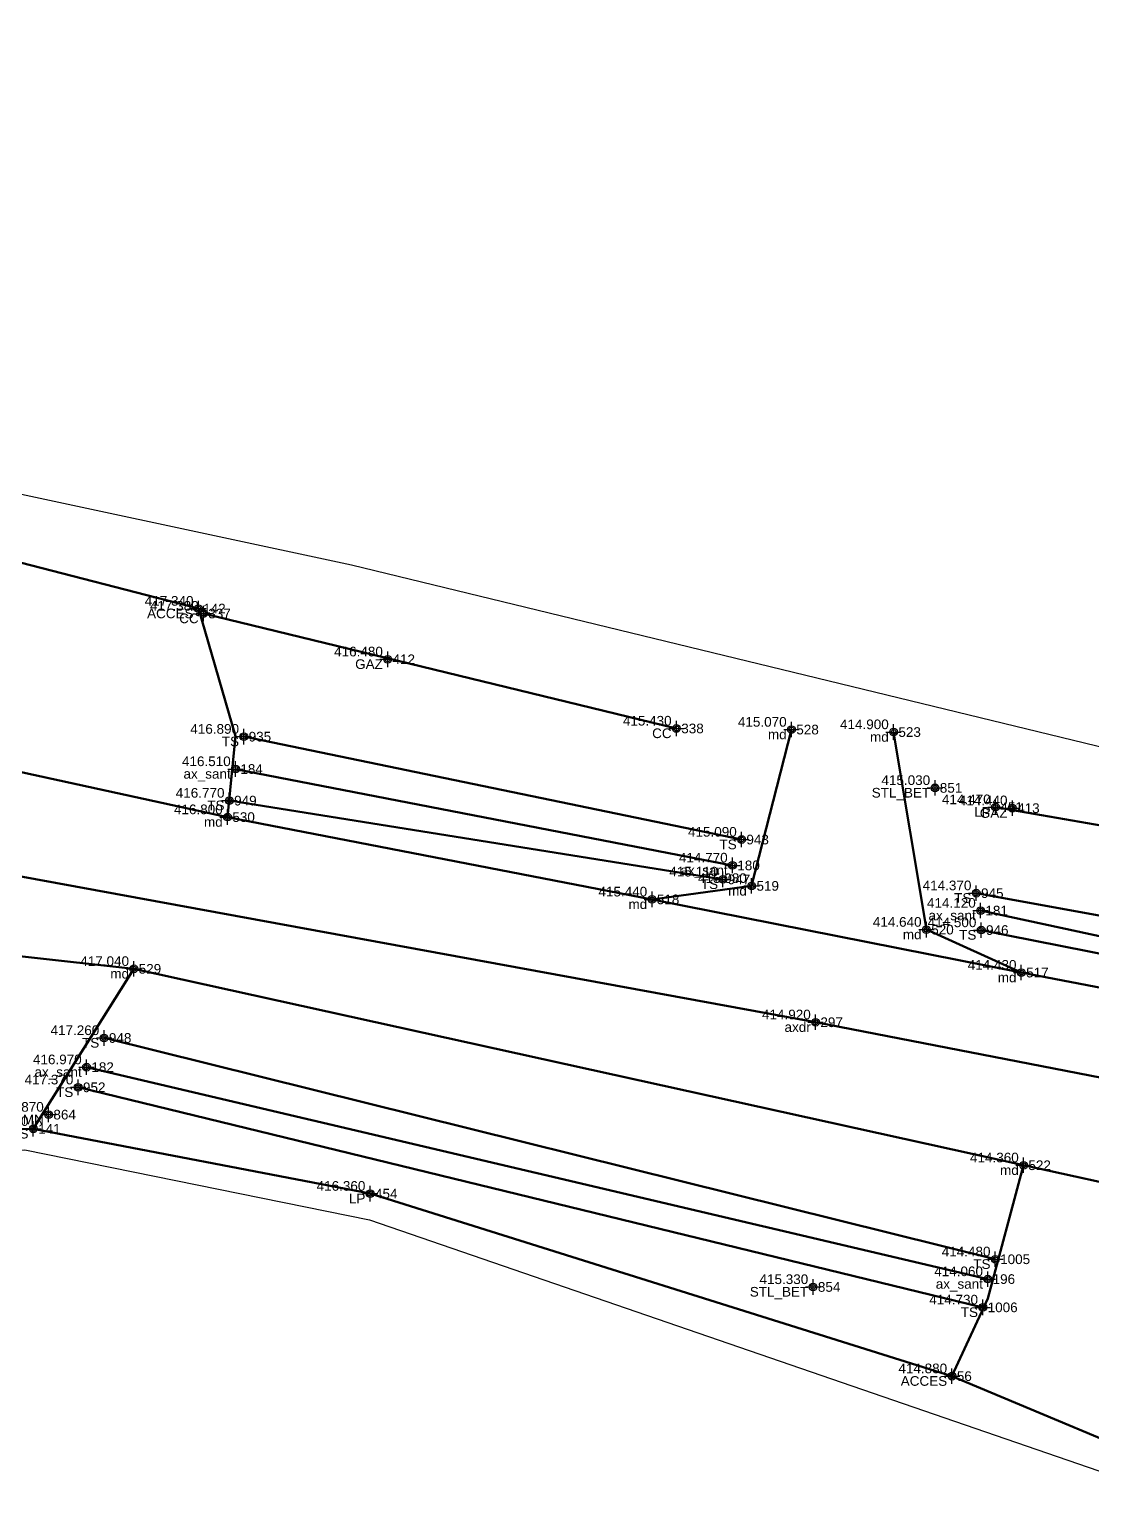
# Model space of a CAD drawing. Extents: x 396921 to 401273, y 555385 to 556691.
# Drawn here: x 397255.43 to 397282.93, y 556645.49 to 556683.78 of the extents above; entities that cross this region are included whole.
import ezdxf
from ezdxf.enums import TextEntityAlignment as Align

# ---------------------------------------------------------------- set-up
doc = ezdxf.new("R2010")
doc.units = 0
doc.header["$PDMODE"] = 34
doc.header["$PDSIZE"] = 0.2
for name, color, linetype in [('Boundary', 30, 'Continuous'), ('TOPO_CERC', 1, 'Continuous'), ('TOPO_CODE', 7, 'Continuous'), ('TOPO_ELEVATION', 7, 'Continuous'), ('TOPO_POINT_ID', 7, 'Continuous'), ('TOPO_POINTS', 7, 'Continuous'), ('TOPO_SYMBOL', 1, 'Continuous')]:
    doc.layers.add(name, color=color, linetype=linetype)
doc.layers.add('RO-LINES-LIN', color=7, linetype='Continuous', lineweight=25)
doc.styles.get("Standard").update_dxf_attribs({"font": 'arial.ttf'})

# ---------------------------------------------------------------- blocks, each defined once
blk = doc.blocks.new('PUNCTOPO')
at = {"layer": 'TOPO_CERC'}
blk.add_circle((0, 0), 0.25, dxfattribs=at)
at = {"layer": 'TOPO_SYMBOL'}
blk.add_point((0, 0), dxfattribs=at)

msp = doc.modelspace()

# ---------------------------------------------------------------- linework, layer by layer
at = {"layer": 'Boundary'}
for points in [[(397390.399, 556632.578), (397356.519, 556643.552), (397324.524, 556655.064), (397305.356, 556659.811), (397263.768, 556669.917), (397237.952, 556675.441), (397232.415, 556676.579), (397228.374, 556671.221), (397225.482, 556672.412), (397208.629, 556666.324), (397187.514, 556659.938), (397167.587, 556660.448), (397154.639, 556662.361), (397146.898, 556663.891), (397123.352, 556667.975), (397116.249, 556669.421), (397110.095, 556670.414), (397098.96, 556673.16), (397088.794, 556674.922), (397085.063, 556676.265)], [(397214.406, 556652.655), (397230.791, 556654.117), (397234.455, 556654.387), (397255.304, 556654.773), (397264.236, 556652.957), (397284.176, 556646.094), (397286.893, 556640.725), (397291.652, 556621.669), (397291.468, 556610.6), (397289.101, 556589.208), (397284.855, 556571.934), (397295.327, 556569.752), (397296.64, 556572.669), (397298.78, 556567.126), (397291.338, 556565.765), (397292.408, 556562.312), (397301.856, 556561.614), (397311.54, 556541.469), (397320.456, 556512.491), (397320.324, 556488.557), (397315.094, 556463.786), (397313.32, 556458.163), (397290.318, 556461.106), (397285.15, 556444.226)]]:
    msp.add_lwpolyline(points, dxfattribs=at)
at = {"layer": 'RO-LINES-LIN', "lineweight": 50}
for points in [[(397422.389, 556612.098, 403.37), (397362.233, 556633.672, 407.49), (397323.4, 556647.15, 410.92), (397301.82, 556652.167, 412.53), (397288.032, 556655.693, 413.73), (397275.785, 556658.077, 414.92), (397251.177, 556662.586, 417.88), (397244.36, 556663.188, 418.67), (397232.668, 556662.459, 419.94), (397207.011, 556657.761, 422.19), (397187.117, 556655.703, 423.93), (397149.289, 556657.998, 427.68), (397124.293, 556663.588, 429.58), (397086.569, 556671.417, 432.33), (397058.919, 556672.151, 434.85), (397051.505, 556671.579, 435.43), (397026.182, 556669.28, 437.08), (396989.486, 556677.616, 438.9), (396979.834, 556678.246, 439.48), (396949.033, 556683.784, 440.81)], [(397086.365, 556673.234, 432.34), (397093.281, 556672.104, 431.65), (397099.091, 556670.676, 431.27), (397116.32, 556667.023, 430.04), (397121.515, 556665.852, 429.74), (397149.214, 556660.275, 427.74), (397155.085, 556658.902, 427.18), (397187.257, 556657.509, 423.91), (397206.468, 556659.766, 422.19), (397225.345, 556663.419, 420.63), (397232.44, 556664.817, 420), (397238.234, 556666.087, 419.41), (397244.082, 556665.437, 418.76), (397253.348, 556664.962, 417.67), (397260.555, 556663.39, 416.8), (397271.549, 556661.259, 415.44), (397274.129, 556661.608, 415.08), (397275.161, 556665.656, 415.07)], [(397253.348, 556664.962, 417.67), (397254.259, 556665.795, 417.71), (397254.481, 556666.973, 417.748), (397254.481, 556670.154, 417.85), (397254.641, 556670.121, 417.8), (397259.799, 556668.789, 417.34), (397260.758, 556665.487, 417.005), (397260.555, 556663.39, 416.8)], [(397272.181, 556665.685, 415.43), (397259.932, 556668.661, 417.38)], [(397277.805, 556665.592, 414.9), (397278.655, 556660.475, 414.64), (397281.113, 556659.363, 414.43), (397292.405, 556657.196, 413.34), (397300.77, 556655.606, 412.61), (397306.595, 556654.028, 412.18), (397314.862, 556652.446, 411.64), (397320.281, 556650.915, 411.24), (397339.297, 556644.28, 409.27), (397343.008, 556642.925, 409.01), (397349.618, 556640.613, 408.55), (397357.826, 556637.902, 407.96), (397370.694, 556633.784, 406.91), (397382.169, 556629.548, 406.08)], [(397260.978, 556665.473, 416.89), (397273.868, 556662.808, 415.09)], [(397260.762, 556664.635, 416.51), (397273.633, 556662.139, 414.77)], [(397273.385, 556661.777, 415.11), (397260.601, 556663.817, 416.77)], [(397288.783, 556662.196, 413.67), (397280.445, 556663.649, 414.47)], [(397279.946, 556661.42, 414.37), (397287.174, 556660.11, 413.78)], [(397271.549, 556661.259, 415.44), (397281.113, 556659.363, 414.43)], [(397280.058, 556660.968, 414.12), (397287.055, 556659.464, 413.41)], [(397293.247, 556578.486, 418.15), (397294.687, 556584.741, 417.57), (397295.337, 556590.952, 416.92), (397296.86, 556612.441, 415.21), (397297.239, 556640.488, 413.22), (397297.846, 556648.29, 412.81), (397294.99, 556651.065, 413.04), (397287.784, 556652.924, 413.71), (397281.172, 556654.373, 414.36), (397258.129, 556659.46, 417.04), (397249.313, 556660.434, 418.08), (397244.31, 556660.646, 418.67), (397232.803, 556660.136, 420), (397226.234, 556658.389, 420.62)], [(397258.129, 556659.46, 417.04), (397255.525, 556655.317, 417.92), (397249.282, 556655.216, 418.15), (397249.313, 556660.434, 418.08)], [(397287.021, 556659.091, 413.86), (397280.075, 556660.464, 414.5)], [(397257.358, 556657.67, 417.26), (397280.44, 556651.939, 414.48)], [(397256.903, 556656.914, 416.97), (397280.245, 556651.426, 414.06)], [(397280.117, 556650.693, 414.73), (397256.686, 556656.392, 417.37)], [(397279.318, 556648.912, 414.88), (397264.25, 556653.638, 416.36), (397255.525, 556655.317, 417.92)], [(397287.784, 556652.924, 413.71), (397286.746, 556649.909, 414.174), (397285.747, 556646.215, 414.73), (397279.318, 556648.912, 414.88), (397280.244, 556650.921, 414.681), (397281.172, 556654.373, 414.36)]]:
    msp.add_polyline3d(points, dxfattribs=at)

# ---------------------------------------------------------------- block references
at = {"layer": 'TOPO_POINTS'}
ref = msp.add_blockref('PUNCTOPO', (397259.799, 556668.789, 417.34), dxfattribs=dict(at, xscale=0.25, yscale=0.25, zscale=0.25))
ref.add_attrib('POINT', '142', dxfattribs={"layer": 'TOPO_POINT_ID', "height": 0.25}).set_placement((397259.924, 556668.789, 417.34), align=Align.MIDDLE_LEFT)
ref.add_attrib('ELEVATION', '417.340', dxfattribs={"layer": 'TOPO_ELEVATION', "height": 0.25}).set_placement((397259.674, 556668.789, 417.34), align=Align.BOTTOM_RIGHT)
ref.add_attrib('CODE', 'ACCES', dxfattribs={"layer": 'TOPO_CODE', "height": 0.25}).set_placement((397259.674, 556668.789, 417.34), align=Align.TOP_RIGHT)
ref = msp.add_blockref('PUNCTOPO', (397259.932, 556668.661, 417.38), dxfattribs=dict(at, xscale=0.25, yscale=0.25, zscale=0.25))
ref.add_attrib('POINT', '337', dxfattribs={"layer": 'TOPO_POINT_ID', "height": 0.25}).set_placement((397260.057, 556668.661, 417.38), align=Align.MIDDLE_LEFT)
ref.add_attrib('ELEVATION', '417.380', dxfattribs={"layer": 'TOPO_ELEVATION', "height": 0.25}).set_placement((397259.807, 556668.661, 417.38), align=Align.BOTTOM_RIGHT)
ref.add_attrib('CODE', 'CC', dxfattribs={"layer": 'TOPO_CODE', "height": 0.25}).set_placement((397259.807, 556668.661, 417.38), align=Align.TOP_RIGHT)
ref = msp.add_blockref('PUNCTOPO', (397264.703, 556667.476, 416.48), dxfattribs=dict(at, xscale=0.25, yscale=0.25, zscale=0.25))
ref.add_attrib('POINT', '412', dxfattribs={"layer": 'TOPO_POINT_ID', "height": 0.25}).set_placement((397264.828, 556667.476, 416.48), align=Align.MIDDLE_LEFT)
ref.add_attrib('ELEVATION', '416.480', dxfattribs={"layer": 'TOPO_ELEVATION', "height": 0.25}).set_placement((397264.578, 556667.476, 416.48), align=Align.BOTTOM_RIGHT)
ref.add_attrib('CODE', 'GAZ', dxfattribs={"layer": 'TOPO_CODE', "height": 0.25}).set_placement((397264.578, 556667.476, 416.48), align=Align.TOP_RIGHT)
ref = msp.add_blockref('PUNCTOPO', (397272.181, 556665.685, 415.43), dxfattribs=dict(at, xscale=0.25, yscale=0.25, zscale=0.25))
ref.add_attrib('POINT', '338', dxfattribs={"layer": 'TOPO_POINT_ID', "height": 0.25}).set_placement((397272.306, 556665.685, 415.43), align=Align.MIDDLE_LEFT)
ref.add_attrib('ELEVATION', '415.430', dxfattribs={"layer": 'TOPO_ELEVATION', "height": 0.25}).set_placement((397272.056, 556665.685, 415.43), align=Align.BOTTOM_RIGHT)
ref.add_attrib('CODE', 'CC', dxfattribs={"layer": 'TOPO_CODE', "height": 0.25}).set_placement((397272.056, 556665.685, 415.43), align=Align.TOP_RIGHT)
ref = msp.add_blockref('PUNCTOPO', (397275.161, 556665.656, 415.07), dxfattribs=dict(at, xscale=0.25, yscale=0.25, zscale=0.25))
ref.add_attrib('POINT', '528', dxfattribs={"layer": 'TOPO_POINT_ID', "height": 0.25}).set_placement((397275.286, 556665.656, 415.07), align=Align.MIDDLE_LEFT)
ref.add_attrib('ELEVATION', '415.070', dxfattribs={"layer": 'TOPO_ELEVATION', "height": 0.25}).set_placement((397275.036, 556665.656, 415.07), align=Align.BOTTOM_RIGHT)
ref.add_attrib('CODE', 'md', dxfattribs={"layer": 'TOPO_CODE', "height": 0.25}).set_placement((397275.036, 556665.656, 415.07), align=Align.TOP_RIGHT)
ref = msp.add_blockref('PUNCTOPO', (397277.805, 556665.592, 414.9), dxfattribs=dict(at, xscale=0.25, yscale=0.25, zscale=0.25))
ref.add_attrib('POINT', '523', dxfattribs={"layer": 'TOPO_POINT_ID', "height": 0.25}).set_placement((397277.93, 556665.592, 414.9), align=Align.MIDDLE_LEFT)
ref.add_attrib('ELEVATION', '414.900', dxfattribs={"layer": 'TOPO_ELEVATION', "height": 0.25}).set_placement((397277.68, 556665.592, 414.9), align=Align.BOTTOM_RIGHT)
ref.add_attrib('CODE', 'md', dxfattribs={"layer": 'TOPO_CODE', "height": 0.25}).set_placement((397277.68, 556665.592, 414.9), align=Align.TOP_RIGHT)
ref = msp.add_blockref('PUNCTOPO', (397260.978, 556665.473, 416.89), dxfattribs=dict(at, xscale=0.25, yscale=0.25, zscale=0.25))
ref.add_attrib('POINT', '935', dxfattribs={"layer": 'TOPO_POINT_ID', "height": 0.25}).set_placement((397261.103, 556665.473, 416.89), align=Align.MIDDLE_LEFT)
ref.add_attrib('ELEVATION', '416.890', dxfattribs={"layer": 'TOPO_ELEVATION', "height": 0.25}).set_placement((397260.853, 556665.473, 416.89), align=Align.BOTTOM_RIGHT)
ref.add_attrib('CODE', 'TS', dxfattribs={"layer": 'TOPO_CODE', "height": 0.25}).set_placement((397260.853, 556665.473, 416.89), align=Align.TOP_RIGHT)
ref = msp.add_blockref('PUNCTOPO', (397260.762, 556664.635, 416.51), dxfattribs=dict(at, xscale=0.25, yscale=0.25, zscale=0.25))
ref.add_attrib('POINT', '184', dxfattribs={"layer": 'TOPO_POINT_ID', "height": 0.25}).set_placement((397260.887, 556664.635, 416.51), align=Align.MIDDLE_LEFT)
ref.add_attrib('ELEVATION', '416.510', dxfattribs={"layer": 'TOPO_ELEVATION', "height": 0.25}).set_placement((397260.637, 556664.635, 416.51), align=Align.BOTTOM_RIGHT)
ref.add_attrib('CODE', 'ax_sant', dxfattribs={"layer": 'TOPO_CODE', "height": 0.25}).set_placement((397260.637, 556664.635, 416.51), align=Align.TOP_RIGHT)
ref = msp.add_blockref('PUNCTOPO', (397278.878, 556664.146, 415.03), dxfattribs=dict(at, xscale=0.25, yscale=0.25, zscale=0.25))
ref.add_attrib('POINT', '851', dxfattribs={"layer": 'TOPO_POINT_ID', "height": 0.25}).set_placement((397279.003, 556664.146, 415.03), align=Align.MIDDLE_LEFT)
ref.add_attrib('ELEVATION', '415.030', dxfattribs={"layer": 'TOPO_ELEVATION', "height": 0.25}).set_placement((397278.753, 556664.146, 415.03), align=Align.BOTTOM_RIGHT)
ref.add_attrib('CODE', 'STL_BET', dxfattribs={"layer": 'TOPO_CODE', "height": 0.25}).set_placement((397278.753, 556664.146, 415.03), align=Align.TOP_RIGHT)
ref = msp.add_blockref('PUNCTOPO', (397260.601, 556663.817, 416.77), dxfattribs=dict(at, xscale=0.25, yscale=0.25, zscale=0.25))
ref.add_attrib('POINT', '949', dxfattribs={"layer": 'TOPO_POINT_ID', "height": 0.25}).set_placement((397260.726, 556663.817, 416.77), align=Align.MIDDLE_LEFT)
ref.add_attrib('ELEVATION', '416.770', dxfattribs={"layer": 'TOPO_ELEVATION', "height": 0.25}).set_placement((397260.476, 556663.817, 416.77), align=Align.BOTTOM_RIGHT)
ref.add_attrib('CODE', 'TS', dxfattribs={"layer": 'TOPO_CODE', "height": 0.25}).set_placement((397260.476, 556663.817, 416.77), align=Align.TOP_RIGHT)
ref = msp.add_blockref('PUNCTOPO', (397280.445, 556663.649, 414.47), dxfattribs=dict(at, xscale=0.25, yscale=0.25, zscale=0.25))
ref.add_attrib('POINT', '451', dxfattribs={"layer": 'TOPO_POINT_ID', "height": 0.25}).set_placement((397280.57, 556663.649, 414.47), align=Align.MIDDLE_LEFT)
ref.add_attrib('ELEVATION', '414.470', dxfattribs={"layer": 'TOPO_ELEVATION', "height": 0.25}).set_placement((397280.32, 556663.649, 414.47), align=Align.BOTTOM_RIGHT)
ref.add_attrib('CODE', 'LP', dxfattribs={"layer": 'TOPO_CODE', "height": 0.25}).set_placement((397280.32, 556663.649, 414.47), align=Align.TOP_RIGHT)
ref = msp.add_blockref('PUNCTOPO', (397260.555, 556663.39, 416.8), dxfattribs=dict(at, xscale=0.25, yscale=0.25, zscale=0.25))
ref.add_attrib('POINT', '530', dxfattribs={"layer": 'TOPO_POINT_ID', "height": 0.25}).set_placement((397260.68, 556663.39, 416.8), align=Align.MIDDLE_LEFT)
ref.add_attrib('ELEVATION', '416.800', dxfattribs={"layer": 'TOPO_ELEVATION', "height": 0.25}).set_placement((397260.43, 556663.39, 416.8), align=Align.BOTTOM_RIGHT)
ref.add_attrib('CODE', 'md', dxfattribs={"layer": 'TOPO_CODE', "height": 0.25}).set_placement((397260.43, 556663.39, 416.8), align=Align.TOP_RIGHT)
ref = msp.add_blockref('PUNCTOPO', (397280.881, 556663.621, 414.44), dxfattribs=dict(at, xscale=0.25, yscale=0.25, zscale=0.25))
ref.add_attrib('POINT', '413', dxfattribs={"layer": 'TOPO_POINT_ID', "height": 0.25}).set_placement((397281.006, 556663.621, 414.44), align=Align.MIDDLE_LEFT)
ref.add_attrib('ELEVATION', '414.440', dxfattribs={"layer": 'TOPO_ELEVATION', "height": 0.25}).set_placement((397280.756, 556663.621, 414.44), align=Align.BOTTOM_RIGHT)
ref.add_attrib('CODE', 'GAZ', dxfattribs={"layer": 'TOPO_CODE', "height": 0.25}).set_placement((397280.756, 556663.621, 414.44), align=Align.TOP_RIGHT)
ref = msp.add_blockref('PUNCTOPO', (397273.868, 556662.808, 415.09), dxfattribs=dict(at, xscale=0.25, yscale=0.25, zscale=0.25))
ref.add_attrib('POINT', '943', dxfattribs={"layer": 'TOPO_POINT_ID', "height": 0.25}).set_placement((397273.993, 556662.808, 415.09), align=Align.MIDDLE_LEFT)
ref.add_attrib('ELEVATION', '415.090', dxfattribs={"layer": 'TOPO_ELEVATION', "height": 0.25}).set_placement((397273.743, 556662.808, 415.09), align=Align.BOTTOM_RIGHT)
ref.add_attrib('CODE', 'TS', dxfattribs={"layer": 'TOPO_CODE', "height": 0.25}).set_placement((397273.743, 556662.808, 415.09), align=Align.TOP_RIGHT)
ref = msp.add_blockref('PUNCTOPO', (397273.633, 556662.139, 414.77), dxfattribs=dict(at, xscale=0.25, yscale=0.25, zscale=0.25))
ref.add_attrib('POINT', '180', dxfattribs={"layer": 'TOPO_POINT_ID', "height": 0.25}).set_placement((397273.758, 556662.139, 414.77), align=Align.MIDDLE_LEFT)
ref.add_attrib('ELEVATION', '414.770', dxfattribs={"layer": 'TOPO_ELEVATION', "height": 0.25}).set_placement((397273.508, 556662.139, 414.77), align=Align.BOTTOM_RIGHT)
ref.add_attrib('CODE', 'ax_sant', dxfattribs={"layer": 'TOPO_CODE', "height": 0.25}).set_placement((397273.508, 556662.139, 414.77), align=Align.TOP_RIGHT)
ref = msp.add_blockref('PUNCTOPO', (397273.385, 556661.777, 415.11), dxfattribs=dict(at, xscale=0.25, yscale=0.25, zscale=0.25))
ref.add_attrib('POINT', '947', dxfattribs={"layer": 'TOPO_POINT_ID', "height": 0.25}).set_placement((397273.51, 556661.777, 415.11), align=Align.MIDDLE_LEFT)
ref.add_attrib('ELEVATION', '415.110', dxfattribs={"layer": 'TOPO_ELEVATION', "height": 0.25}).set_placement((397273.26, 556661.777, 415.11), align=Align.BOTTOM_RIGHT)
ref.add_attrib('CODE', 'TS', dxfattribs={"layer": 'TOPO_CODE', "height": 0.25}).set_placement((397273.26, 556661.777, 415.11), align=Align.TOP_RIGHT)
ref = msp.add_blockref('PUNCTOPO', (397274.129, 556661.608, 415.08), dxfattribs=dict(at, xscale=0.25, yscale=0.25, zscale=0.25))
ref.add_attrib('POINT', '519', dxfattribs={"layer": 'TOPO_POINT_ID', "height": 0.25}).set_placement((397274.254, 556661.608, 415.08), align=Align.MIDDLE_LEFT)
ref.add_attrib('ELEVATION', '415.080', dxfattribs={"layer": 'TOPO_ELEVATION', "height": 0.25}).set_placement((397274.004, 556661.608, 415.08), align=Align.BOTTOM_RIGHT)
ref.add_attrib('CODE', 'md', dxfattribs={"layer": 'TOPO_CODE', "height": 0.25}).set_placement((397274.004, 556661.608, 415.08), align=Align.TOP_RIGHT)
ref = msp.add_blockref('PUNCTOPO', (397279.946, 556661.42, 414.37), dxfattribs=dict(at, xscale=0.25, yscale=0.25, zscale=0.25))
ref.add_attrib('POINT', '945', dxfattribs={"layer": 'TOPO_POINT_ID', "height": 0.25}).set_placement((397280.071, 556661.42, 414.37), align=Align.MIDDLE_LEFT)
ref.add_attrib('ELEVATION', '414.370', dxfattribs={"layer": 'TOPO_ELEVATION', "height": 0.25}).set_placement((397279.821, 556661.42, 414.37), align=Align.BOTTOM_RIGHT)
ref.add_attrib('CODE', 'TS', dxfattribs={"layer": 'TOPO_CODE', "height": 0.25}).set_placement((397279.821, 556661.42, 414.37), align=Align.TOP_RIGHT)
ref = msp.add_blockref('PUNCTOPO', (397271.549, 556661.259, 415.44), dxfattribs=dict(at, xscale=0.25, yscale=0.25, zscale=0.25))
ref.add_attrib('POINT', '518', dxfattribs={"layer": 'TOPO_POINT_ID', "height": 0.25}).set_placement((397271.674, 556661.259, 415.44), align=Align.MIDDLE_LEFT)
ref.add_attrib('ELEVATION', '415.440', dxfattribs={"layer": 'TOPO_ELEVATION', "height": 0.25}).set_placement((397271.424, 556661.259, 415.44), align=Align.BOTTOM_RIGHT)
ref.add_attrib('CODE', 'md', dxfattribs={"layer": 'TOPO_CODE', "height": 0.25}).set_placement((397271.424, 556661.259, 415.44), align=Align.TOP_RIGHT)
ref = msp.add_blockref('PUNCTOPO', (397280.058, 556660.968, 414.12), dxfattribs=dict(at, xscale=0.25, yscale=0.25, zscale=0.25))
ref.add_attrib('POINT', '181', dxfattribs={"layer": 'TOPO_POINT_ID', "height": 0.25}).set_placement((397280.183, 556660.968, 414.12), align=Align.MIDDLE_LEFT)
ref.add_attrib('ELEVATION', '414.120', dxfattribs={"layer": 'TOPO_ELEVATION', "height": 0.25}).set_placement((397279.933, 556660.968, 414.12), align=Align.BOTTOM_RIGHT)
ref.add_attrib('CODE', 'ax_sant', dxfattribs={"layer": 'TOPO_CODE', "height": 0.25}).set_placement((397279.933, 556660.968, 414.12), align=Align.TOP_RIGHT)
ref = msp.add_blockref('PUNCTOPO', (397278.655, 556660.475, 414.64), dxfattribs=dict(at, xscale=0.25, yscale=0.25, zscale=0.25))
ref.add_attrib('POINT', '520', dxfattribs={"layer": 'TOPO_POINT_ID', "height": 0.25}).set_placement((397278.78, 556660.475, 414.64), align=Align.MIDDLE_LEFT)
ref.add_attrib('ELEVATION', '414.640', dxfattribs={"layer": 'TOPO_ELEVATION', "height": 0.25}).set_placement((397278.53, 556660.475, 414.64), align=Align.BOTTOM_RIGHT)
ref.add_attrib('CODE', 'md', dxfattribs={"layer": 'TOPO_CODE', "height": 0.25}).set_placement((397278.53, 556660.475, 414.64), align=Align.TOP_RIGHT)
ref = msp.add_blockref('PUNCTOPO', (397280.075, 556660.464, 414.5), dxfattribs=dict(at, xscale=0.25, yscale=0.25, zscale=0.25))
ref.add_attrib('POINT', '946', dxfattribs={"layer": 'TOPO_POINT_ID', "height": 0.25}).set_placement((397280.2, 556660.464, 414.5), align=Align.MIDDLE_LEFT)
ref.add_attrib('ELEVATION', '414.500', dxfattribs={"layer": 'TOPO_ELEVATION', "height": 0.25}).set_placement((397279.95, 556660.464, 414.5), align=Align.BOTTOM_RIGHT)
ref.add_attrib('CODE', 'TS', dxfattribs={"layer": 'TOPO_CODE', "height": 0.25}).set_placement((397279.95, 556660.464, 414.5), align=Align.TOP_RIGHT)
ref = msp.add_blockref('PUNCTOPO', (397258.129, 556659.46, 417.04), dxfattribs=dict(at, xscale=0.25, yscale=0.25, zscale=0.25))
ref.add_attrib('POINT', '529', dxfattribs={"layer": 'TOPO_POINT_ID', "height": 0.25}).set_placement((397258.254, 556659.46, 417.04), align=Align.MIDDLE_LEFT)
ref.add_attrib('ELEVATION', '417.040', dxfattribs={"layer": 'TOPO_ELEVATION', "height": 0.25}).set_placement((397258.004, 556659.46, 417.04), align=Align.BOTTOM_RIGHT)
ref.add_attrib('CODE', 'md', dxfattribs={"layer": 'TOPO_CODE', "height": 0.25}).set_placement((397258.004, 556659.46, 417.04), align=Align.TOP_RIGHT)
ref = msp.add_blockref('PUNCTOPO', (397281.113, 556659.363, 414.43), dxfattribs=dict(at, xscale=0.25, yscale=0.25, zscale=0.25))
ref.add_attrib('POINT', '517', dxfattribs={"layer": 'TOPO_POINT_ID', "height": 0.25}).set_placement((397281.238, 556659.363, 414.43), align=Align.MIDDLE_LEFT)
ref.add_attrib('ELEVATION', '414.430', dxfattribs={"layer": 'TOPO_ELEVATION', "height": 0.25}).set_placement((397280.988, 556659.363, 414.43), align=Align.BOTTOM_RIGHT)
ref.add_attrib('CODE', 'md', dxfattribs={"layer": 'TOPO_CODE', "height": 0.25}).set_placement((397280.988, 556659.363, 414.43), align=Align.TOP_RIGHT)
ref = msp.add_blockref('PUNCTOPO', (397275.785, 556658.077, 414.92), dxfattribs=dict(at, xscale=0.25, yscale=0.25, zscale=0.25))
ref.add_attrib('POINT', '297', dxfattribs={"layer": 'TOPO_POINT_ID', "height": 0.25}).set_placement((397275.91, 556658.077, 414.92), align=Align.MIDDLE_LEFT)
ref.add_attrib('ELEVATION', '414.920', dxfattribs={"layer": 'TOPO_ELEVATION', "height": 0.25}).set_placement((397275.66, 556658.077, 414.92), align=Align.BOTTOM_RIGHT)
ref.add_attrib('CODE', 'axdr', dxfattribs={"layer": 'TOPO_CODE', "height": 0.25}).set_placement((397275.66, 556658.077, 414.92), align=Align.TOP_RIGHT)
ref = msp.add_blockref('PUNCTOPO', (397257.358, 556657.67, 417.26), dxfattribs=dict(at, xscale=0.25, yscale=0.25, zscale=0.25))
ref.add_attrib('POINT', '948', dxfattribs={"layer": 'TOPO_POINT_ID', "height": 0.25}).set_placement((397257.483, 556657.67, 417.26), align=Align.MIDDLE_LEFT)
ref.add_attrib('ELEVATION', '417.260', dxfattribs={"layer": 'TOPO_ELEVATION', "height": 0.25}).set_placement((397257.233, 556657.67, 417.26), align=Align.BOTTOM_RIGHT)
ref.add_attrib('CODE', 'TS', dxfattribs={"layer": 'TOPO_CODE', "height": 0.25}).set_placement((397257.233, 556657.67, 417.26), align=Align.TOP_RIGHT)
ref = msp.add_blockref('PUNCTOPO', (397256.903, 556656.914, 416.97), dxfattribs=dict(at, xscale=0.25, yscale=0.25, zscale=0.25))
ref.add_attrib('POINT', '182', dxfattribs={"layer": 'TOPO_POINT_ID', "height": 0.25}).set_placement((397257.028, 556656.914, 416.97), align=Align.MIDDLE_LEFT)
ref.add_attrib('ELEVATION', '416.970', dxfattribs={"layer": 'TOPO_ELEVATION', "height": 0.25}).set_placement((397256.778, 556656.914, 416.97), align=Align.BOTTOM_RIGHT)
ref.add_attrib('CODE', 'ax_sant', dxfattribs={"layer": 'TOPO_CODE', "height": 0.25}).set_placement((397256.778, 556656.914, 416.97), align=Align.TOP_RIGHT)
ref = msp.add_blockref('PUNCTOPO', (397256.686, 556656.392, 417.37), dxfattribs=dict(at, xscale=0.25, yscale=0.25, zscale=0.25))
ref.add_attrib('POINT', '952', dxfattribs={"layer": 'TOPO_POINT_ID', "height": 0.25}).set_placement((397256.811, 556656.392, 417.37), align=Align.MIDDLE_LEFT)
ref.add_attrib('ELEVATION', '417.370', dxfattribs={"layer": 'TOPO_ELEVATION', "height": 0.25}).set_placement((397256.561, 556656.392, 417.37), align=Align.BOTTOM_RIGHT)
ref.add_attrib('CODE', 'TS', dxfattribs={"layer": 'TOPO_CODE', "height": 0.25}).set_placement((397256.561, 556656.392, 417.37), align=Align.TOP_RIGHT)
ref = msp.add_blockref('PUNCTOPO', (397255.92, 556655.685, 417.87), dxfattribs=dict(at, xscale=0.25, yscale=0.25, zscale=0.25))
ref.add_attrib('POINT', '864', dxfattribs={"layer": 'TOPO_POINT_ID', "height": 0.25}).set_placement((397256.045, 556655.685, 417.87), align=Align.MIDDLE_LEFT)
ref.add_attrib('ELEVATION', '417.870', dxfattribs={"layer": 'TOPO_ELEVATION', "height": 0.25}).set_placement((397255.795, 556655.685, 417.87), align=Align.BOTTOM_RIGHT)
ref.add_attrib('CODE', 'STL_LMN', dxfattribs={"layer": 'TOPO_CODE', "height": 0.25}).set_placement((397255.795, 556655.685, 417.87), align=Align.TOP_RIGHT)
ref = msp.add_blockref('PUNCTOPO', (397255.525, 556655.317, 417.92), dxfattribs=dict(at, xscale=0.25, yscale=0.25, zscale=0.25))
ref.add_attrib('POINT', '141', dxfattribs={"layer": 'TOPO_POINT_ID', "height": 0.25}).set_placement((397255.65, 556655.317, 417.92), align=Align.MIDDLE_LEFT)
ref.add_attrib('ELEVATION', '417.920', dxfattribs={"layer": 'TOPO_ELEVATION', "height": 0.25}).set_placement((397255.4, 556655.317, 417.92), align=Align.BOTTOM_RIGHT)
ref.add_attrib('CODE', 'ACCES', dxfattribs={"layer": 'TOPO_CODE', "height": 0.25}).set_placement((397255.4, 556655.317, 417.92), align=Align.TOP_RIGHT)
ref = msp.add_blockref('PUNCTOPO', (397281.172, 556654.373, 414.36), dxfattribs=dict(at, xscale=0.25, yscale=0.25, zscale=0.25))
ref.add_attrib('POINT', '522', dxfattribs={"layer": 'TOPO_POINT_ID', "height": 0.25}).set_placement((397281.297, 556654.373, 414.36), align=Align.MIDDLE_LEFT)
ref.add_attrib('ELEVATION', '414.360', dxfattribs={"layer": 'TOPO_ELEVATION', "height": 0.25}).set_placement((397281.047, 556654.373, 414.36), align=Align.BOTTOM_RIGHT)
ref.add_attrib('CODE', 'md', dxfattribs={"layer": 'TOPO_CODE', "height": 0.25}).set_placement((397281.047, 556654.373, 414.36), align=Align.TOP_RIGHT)
ref = msp.add_blockref('PUNCTOPO', (397264.25, 556653.638, 416.36), dxfattribs=dict(at, xscale=0.25, yscale=0.25, zscale=0.25))
ref.add_attrib('POINT', '454', dxfattribs={"layer": 'TOPO_POINT_ID', "height": 0.25}).set_placement((397264.375, 556653.638, 416.36), align=Align.MIDDLE_LEFT)
ref.add_attrib('ELEVATION', '416.360', dxfattribs={"layer": 'TOPO_ELEVATION', "height": 0.25}).set_placement((397264.125, 556653.638, 416.36), align=Align.BOTTOM_RIGHT)
ref.add_attrib('CODE', 'LP', dxfattribs={"layer": 'TOPO_CODE', "height": 0.25}).set_placement((397264.125, 556653.638, 416.36), align=Align.TOP_RIGHT)
ref = msp.add_blockref('PUNCTOPO', (397280.44, 556651.939, 414.48), dxfattribs=dict(at, xscale=0.25, yscale=0.25, zscale=0.25))
ref.add_attrib('POINT', '1005', dxfattribs={"layer": 'TOPO_POINT_ID', "height": 0.25}).set_placement((397280.565, 556651.939, 414.48), align=Align.MIDDLE_LEFT)
ref.add_attrib('ELEVATION', '414.480', dxfattribs={"layer": 'TOPO_ELEVATION', "height": 0.25}).set_placement((397280.315, 556651.939, 414.48), align=Align.BOTTOM_RIGHT)
ref.add_attrib('CODE', 'TS', dxfattribs={"layer": 'TOPO_CODE', "height": 0.25}).set_placement((397280.315, 556651.939, 414.48), align=Align.TOP_RIGHT)
ref = msp.add_blockref('PUNCTOPO', (397280.245, 556651.426, 414.06), dxfattribs=dict(at, xscale=0.25, yscale=0.25, zscale=0.25))
ref.add_attrib('POINT', '196', dxfattribs={"layer": 'TOPO_POINT_ID', "height": 0.25}).set_placement((397280.37, 556651.426, 414.06), align=Align.MIDDLE_LEFT)
ref.add_attrib('ELEVATION', '414.060', dxfattribs={"layer": 'TOPO_ELEVATION', "height": 0.25}).set_placement((397280.12, 556651.426, 414.06), align=Align.BOTTOM_RIGHT)
ref.add_attrib('CODE', 'ax_sant', dxfattribs={"layer": 'TOPO_CODE', "height": 0.25}).set_placement((397280.12, 556651.426, 414.06), align=Align.TOP_RIGHT)
ref = msp.add_blockref('PUNCTOPO', (397275.72, 556651.222, 415.33), dxfattribs=dict(at, xscale=0.25, yscale=0.25, zscale=0.25))
ref.add_attrib('POINT', '854', dxfattribs={"layer": 'TOPO_POINT_ID', "height": 0.25}).set_placement((397275.845, 556651.222, 415.33), align=Align.MIDDLE_LEFT)
ref.add_attrib('ELEVATION', '415.330', dxfattribs={"layer": 'TOPO_ELEVATION', "height": 0.25}).set_placement((397275.595, 556651.222, 415.33), align=Align.BOTTOM_RIGHT)
ref.add_attrib('CODE', 'STL_BET', dxfattribs={"layer": 'TOPO_CODE', "height": 0.25}).set_placement((397275.595, 556651.222, 415.33), align=Align.TOP_RIGHT)
ref = msp.add_blockref('PUNCTOPO', (397280.117, 556650.693, 414.73), dxfattribs=dict(at, xscale=0.25, yscale=0.25, zscale=0.25))
ref.add_attrib('POINT', '1006', dxfattribs={"layer": 'TOPO_POINT_ID', "height": 0.25}).set_placement((397280.242, 556650.693, 414.73), align=Align.MIDDLE_LEFT)
ref.add_attrib('ELEVATION', '414.730', dxfattribs={"layer": 'TOPO_ELEVATION', "height": 0.25}).set_placement((397279.992, 556650.693, 414.73), align=Align.BOTTOM_RIGHT)
ref.add_attrib('CODE', 'TS', dxfattribs={"layer": 'TOPO_CODE', "height": 0.25}).set_placement((397279.992, 556650.693, 414.73), align=Align.TOP_RIGHT)
ref = msp.add_blockref('PUNCTOPO', (397279.318, 556648.912, 414.88), dxfattribs=dict(at, xscale=0.25, yscale=0.25, zscale=0.25))
ref.add_attrib('POINT', '56', dxfattribs={"layer": 'TOPO_POINT_ID', "height": 0.25}).set_placement((397279.443, 556648.912, 414.88), align=Align.MIDDLE_LEFT)
ref.add_attrib('ELEVATION', '414.880', dxfattribs={"layer": 'TOPO_ELEVATION', "height": 0.25}).set_placement((397279.193, 556648.912, 414.88), align=Align.BOTTOM_RIGHT)
ref.add_attrib('CODE', 'ACCES', dxfattribs={"layer": 'TOPO_CODE', "height": 0.25}).set_placement((397279.193, 556648.912, 414.88), align=Align.TOP_RIGHT)

doc.saveas('drawing.dxf')
